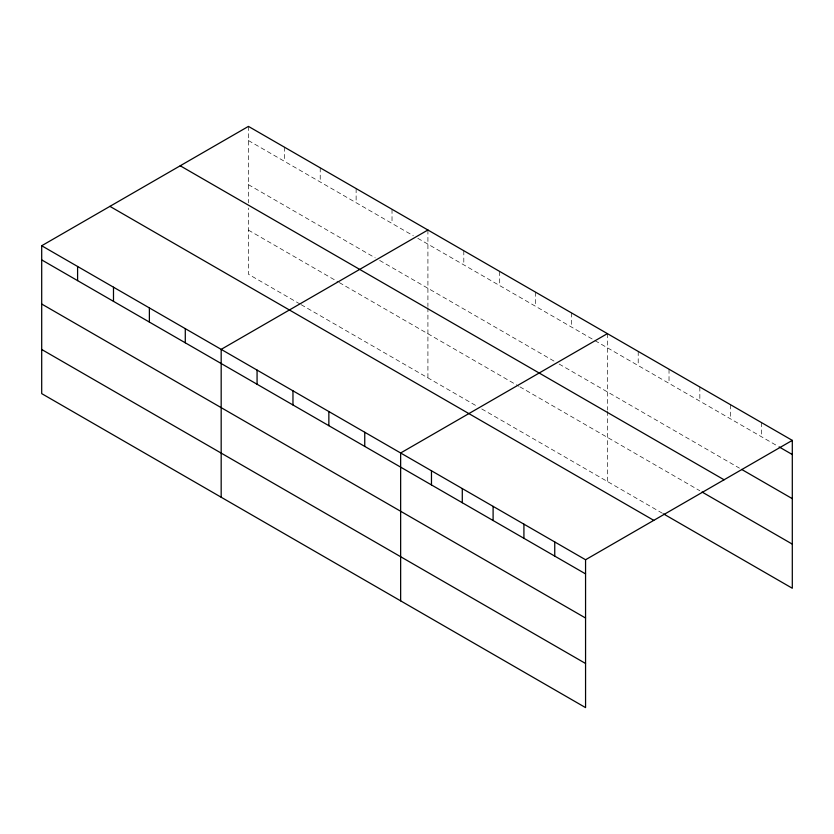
<?xml version="1.0" encoding="UTF-8"?>
<svg xmlns="http://www.w3.org/2000/svg" width="834" height="834" viewBox="0 0 834 834"><rect width="100%" height="100%" fill="white"/><g stroke="black" fill="none" stroke-linecap="round" stroke-linejoin="round"><path stroke-width="0.63" stroke-dasharray="4.17 3.13" d="M248.438 140.539L413.33 235.741M417.824 238.326L593.923 340.001M595.049 340.658L777.986 446.273M248.438 184.668L375.196 257.842M379.678 260.437L554.662 361.466M559.155 364.051L739.466 468.155M248.438 230.132L338.177 281.934M339.302 282.58L518.769 386.205M519.895 386.851L699.841 490.746M300.042 304.045L248.438 274.25L248.438 208.041M301.157 304.691L477.267 406.367M481.76 408.952L662.425 513.264M761.484 422.598L761.484 436.745M730.667 404.803L730.667 418.949M699.841 387.007L699.841 401.154M669.024 369.212L669.024 383.359M638.208 351.427L638.208 365.573M607.392 333.631L607.392 410.088M607.392 411.381L607.392 481.489M571.488 312.906L571.488 327.053M535.595 292.181L535.595 306.328M499.702 271.457L499.702 285.603M463.808 250.732L463.808 264.878M427.915 230.007L427.915 306.464M427.915 307.767L427.915 377.875M392.022 209.282L392.022 223.439M356.128 188.567L356.128 202.714M320.225 167.843L320.225 181.989M284.331 147.118L284.331 161.264M248.438 126.393L248.438 202.85"/><path stroke-width="1.25" d="M41.7 245.749L585.562 559.75L585.562 707.607L41.7 393.617L41.7 245.749L248.438 126.393L792.3 440.383L792.3 588.251L663.52 513.9M427.915 230.007L221.177 349.373L221.177 497.231M607.392 333.631L400.643 452.987L400.643 600.845M585.562 559.75L792.3 440.383M779.092 446.909L792.3 454.53M741.666 469.427L792.3 498.659M180.217 165.778L724.079 479.779M702.04 492.018L792.3 544.122M109.921 206.363L653.783 520.353M41.7 259.906L585.562 573.896M41.7 304.024L585.562 618.025M41.7 349.488L585.562 663.478M554.746 541.954L554.746 556.101M523.919 524.159L523.919 538.305M493.102 506.363L493.102 520.52M462.286 488.578L462.286 502.725M431.47 470.783L431.47 484.929M364.75 432.262L364.75 446.409M328.857 411.537L328.857 425.694M292.963 390.823L292.963 404.97M257.07 370.098L257.07 384.245M185.284 328.648L185.284 342.795M149.38 307.923L149.38 322.07M113.487 287.198L113.487 301.345M77.593 266.473L77.593 280.62"/></g></svg>
